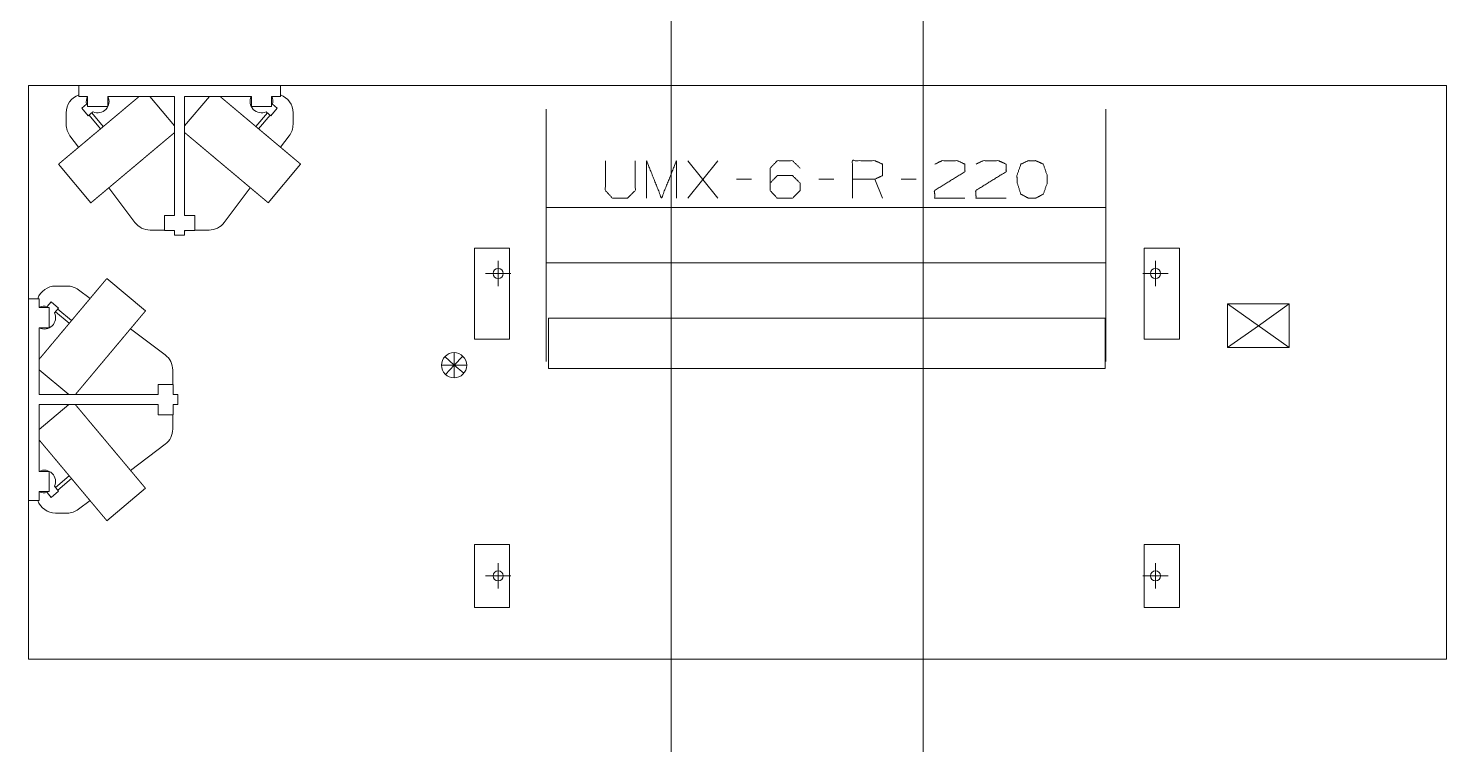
# Model space of a CAD drawing. Header units: millimetres. Extents: x 3056 to 110866, y 16649 to 58349.
# Drawn here: x 32206 to 37833, y 24209 to 27048 of the extents above; entities that cross this region are included whole.
import ezdxf

# ---------------------------------------------------------------- set-up
doc = ezdxf.new("R2010")
doc.units = ezdxf.units.MM
doc.layers.add('1', color=7, linetype='Continuous', true_color=0xffffff)

msp = doc.modelspace()

# ---------------------------------------------------------------- linework, layer by layer
at = {"layer": '1', "color": 143, "linetype": 'Continuous', "lineweight": 13}
for p, q in [((35756.5, 17862.6), (35756.5, 54613.3)), ((34756.5, 52663.3), (34756.5, 17862.6))]:
    msp.add_line(p, q, dxfattribs=at)
at = {"layer": '1', "color": 80, "linetype": 'Continuous', "lineweight": 13}
for p, q in [((32206.5, 24547.3), (32206.5, 26821.3)), ((32206.5, 24547.3), (32206.5, 26821.3)), ((32206.5, 26821.3), (37833.5, 26821.3)), ((32206.5, 26821.3), (37833.5, 26821.3)), ((32406.5, 26821.3), (32406.5, 26778.3)), ((33206.5, 26821.3), (33206.5, 26778.3)), ((37833.5, 26821.3), (37833.5, 24547.3)), ((37833.5, 26821.3), (37833.5, 24547.3)), ((32406.5, 26778.3), (32441.5, 26778.3)), ((32437.6, 26747.2), (32418.9, 26731.4)), ((32444.1, 26701.3), (32418.9, 26731.4)), ((32441.5, 26778.3), (32441.5, 26738.3)), ((32521.5, 26738.3), (32441.5, 26738.3)), ((32521.5, 26778.3), (32786.5, 26778.3)), ((32521.5, 26778.3), (32521.5, 26738.3)), ((32786.5, 26661.2), (32688.2, 26778.3)), ((32786.5, 26778.3), (32786.5, 26306.3)), ((32826.5, 26778.3), (32826.5, 26306.3)), ((32924.7, 26778.3), (32826.5, 26661.2)), ((32826.5, 26778.3), (33091.5, 26778.3)), ((33091.5, 26778.3), (33091.5, 26738.3)), ((33171.5, 26738.3), (33091.5, 26738.3)), ((33168.8, 26701.3), (33194.1, 26731.4)), ((33171.5, 26778.3), (33171.5, 26738.3)), ((33171.5, 26778.3), (33206.5, 26778.3)), ((33175.3, 26747.2), (33194.1, 26731.4)), ((32356.5, 26667.3), (32356.5, 26713.3)), ((32462.9, 26717), (32444.1, 26701.3)), ((32447.6, 26704.2), (32493.2, 26649.8)), ((32503.9, 26658.8), (32458.3, 26713.2)), ((33154.7, 26713.2), (33109, 26658.8)), ((33119.7, 26649.8), (33165.4, 26704.2)), ((33150.1, 26717), (33168.8, 26701.3)), ((33256.5, 26713.3), (33256.5, 26667.3)), ((32371.5, 26622.3), (32405.8, 26576.5)), ((33207.1, 26576.5), (33241.5, 26622.3)), ((32326.2, 26509.7), (32454.8, 26356.5)), ((33158.2, 26356.5), (33286.7, 26509.7)), ((34822.6, 26375), (34941.3, 26523.4)), ((34941.3, 26375), (34822.6, 26523.4)), ((35075.1, 26450), (35015.7, 26450)), ((35401.9, 26450), (35342.6, 26450)), ((35595.1, 26375), (35565.4, 26450)), ((35728.8, 26450), (35669.4, 26450)), ((32526, 26416.3), (32629.5, 26278.3)), ((32983.5, 26278.3), (33086.9, 26416.3)), ((36481.5, 26337.5), (34261.5, 26337.5)), ((32746.5, 26306.3), (32746.5, 26246.3)), ((32786.5, 26306.3), (32746.5, 26306.3)), ((32826.5, 26306.3), (32866.5, 26306.3)), ((32866.5, 26306.3), (32866.5, 26246.3)), ((32746.5, 26248.3), (32689.5, 26248.3)), ((32786.5, 26246.3), (32746.5, 26246.3)), ((32786.5, 26246.3), (32786.5, 26228.3)), ((32826.5, 26228.3), (32786.5, 26228.3)), ((32826.5, 26246.3), (32866.5, 26246.3)), ((32826.5, 26246.3), (32826.5, 26228.3)), ((32826.7, 26243.6), (32826.5, 26243.6)), ((32826.7, 26243.6), (32826.7, 26246.3)), ((32923.5, 26248.3), (32866.5, 26248.3)), ((33976, 26176.3), (33976, 25816.3)), ((34116, 26176.3), (33976, 26176.3)), ((34116, 25816.3), (34116, 26176.3)), ((36773, 26176.3), (36633, 26176.3)), ((36633, 26176.3), (36633, 25816.3)), ((36773, 25816.3), (36773, 26176.3)), ((34070.5, 26126.3), (34070.5, 26026.3)), ((34261.5, 26118.4), (36481.5, 26118.4)), ((36678.5, 26126.3), (36678.5, 26026.3)), ((32671.3, 25928), (32518.1, 26056.6)), ((34020.5, 26076.3), (34120.5, 26076.3)), ((36628.5, 26076.3), (36728.5, 26076.3)), ((32314.5, 26026.3), (32360.5, 26026.3)), ((32451.3, 25976.9), (32405.5, 26011.3)), ((32206.5, 25976.3), (32249.5, 25976.3)), ((32249.5, 25941.3), (32249.5, 25976.3)), ((32249.5, 25941.3), (32289.5, 25941.3)), ((32280.6, 25945.2), (32296.4, 25963.9)), ((32289.5, 25941.3), (32289.5, 25861.3)), ((32326.5, 25938.7), (32296.4, 25963.9)), ((36964.5, 25782.3), (36964.5, 25956.3)), ((37208.5, 25782.3), (36964.5, 25956.3)), ((36964.5, 25956.3), (37208.5, 25956.3)), ((37208.5, 25956.3), (37086.5, 25869.3)), ((37208.5, 25956.3), (37208.5, 25782.3)), ((32310.7, 25919.9), (32326.5, 25938.7)), ((32314.6, 25924.5), (32369, 25878.8)), ((32378, 25889.6), (32323.6, 25935.2)), ((34270.5, 25899.3), (36478.5, 25899.3)), ((34270.5, 25699.3), (34270.5, 25899.3)), ((36478.5, 25899.3), (36478.5, 25699.3)), ((32249.5, 25861.3), (32289.5, 25861.3)), ((32249.5, 25596.3), (32249.5, 25861.3)), ((32749.5, 25753.3), (32611.5, 25856.8)), ((36964.5, 25782.3), (37086.5, 25869.3)), ((33976, 25816.3), (34116, 25816.3)), ((36633, 25816.3), (36773, 25816.3)), ((37208.5, 25782.3), (36964.5, 25782.3)), ((33895.5, 25712.3), (33859.1, 25746.6)), ((33895.5, 25712.3), (33895.5, 25762.3)), ((33895.5, 25712.3), (33929.8, 25748.7)), ((32249.5, 25694.5), (32366.5, 25596.3)), ((32779.5, 25693.3), (32779.5, 25636.3)), ((33895.5, 25712.3), (33845.5, 25712.3)), ((33895.5, 25712.3), (33861.1, 25675.9)), ((33895.5, 25712.3), (33934.3, 25680.8)), ((33895.5, 25712.3), (33895.5, 25662.3)), ((33895.5, 25712.3), (33945.5, 25712.3)), ((36478.5, 25699.3), (34270.5, 25699.3)), ((32721.5, 25636.3), (32781.5, 25636.3)), ((32721.5, 25596.3), (32721.5, 25636.3)), ((32781.5, 25596.3), (32781.5, 25636.3)), ((32249.5, 25596.3), (32721.5, 25596.3)), ((32249.5, 25291.3), (32249.5, 25556.3)), ((32366.5, 25556.3), (32249.5, 25458.1)), ((32249.5, 25556.3), (32721.5, 25556.3)), ((32721.5, 25556.3), (32721.5, 25516.3)), ((32784.1, 25596.6), (32781.5, 25596.5)), ((32781.5, 25596.3), (32799.5, 25596.3)), ((32781.5, 25556.3), (32799.5, 25556.3)), ((32781.5, 25556.3), (32781.5, 25516.3)), ((32784.1, 25596.6), (32784.1, 25596.3)), ((32799.5, 25596.3), (32799.5, 25556.3)), ((32721.5, 25516.3), (32781.5, 25516.3)), ((32779.5, 25516.3), (32779.5, 25459.3)), ((32611.5, 25295.8), (32749.5, 25399.3)), ((32249.5, 25291.3), (32289.5, 25291.3)), ((32289.5, 25291.3), (32289.5, 25211.3)), ((32369, 25273.8), (32314.6, 25228.1)), ((32249.5, 25211.3), (32289.5, 25211.3)), ((32249.5, 25176.3), (32249.5, 25211.3)), ((32326.5, 25213.9), (32296.4, 25188.7)), ((32310.7, 25232.7), (32326.5, 25213.9)), ((32323.6, 25217.4), (32378, 25263)), ((32518.1, 25096), (32671.3, 25224.6)), ((32206.5, 25176.3), (32249.5, 25176.3)), ((32280.6, 25207.4), (32296.4, 25188.7)), ((32405.5, 25141.3), (32451.3, 25175.7)), ((32360.5, 25126.3), (32314.5, 25126.3)), ((33976, 25002.3), (33976, 24752.3)), ((34116, 25002.3), (33976, 25002.3)), ((34116, 24752.3), (34116, 25002.3)), ((36633, 25002.3), (36633, 24752.3)), ((36773, 25002.3), (36633, 25002.3)), ((36773, 24752.3), (36773, 25002.3)), ((34020.5, 24877.3), (34120.5, 24877.3)), ((34070.5, 24927.3), (34070.5, 24827.3)), ((36628.5, 24877.3), (36728.5, 24877.3)), ((36678.5, 24927.3), (36678.5, 24827.3)), ((33976, 24752.3), (34116, 24752.3)), ((36633, 24752.3), (36773, 24752.3)), ((37833.5, 24547.3), (32206.5, 24547.3)), ((37833.5, 24547.3), (32206.5, 24547.3))]:
    msp.add_line(p, q, dxfattribs=at)
for centre, radius in [((34070.5, 26076.3), 20), ((36678.5, 26076.3), 20), ((33895.5, 25712.3), 50), ((34070.5, 24877.3), 20), ((36678.5, 24877.3), 20)]:
    msp.add_circle(centre, radius, dxfattribs=at)
for centre, radius, start, end in [((32431.5, 26713.3), 75, 109.4723, 180), ((32481.5, 26758.3), 45.2, 153.7683, 194.2622), ((32481.5, 26758.3), 45.2, 245.7378, 26.2321), ((33131.5, 26758.3), 45.2, 153.7679, 294.2622), ((33131.5, 26758.3), 45.2, 345.7378, 26.2317), ((33181.5, 26713.3), 75, 0, 70.5277), ((32431.5, 26667.3), 75, 180, 216.8699), ((33181.5, 26667.3), 75, 323.1301, 0), ((32689.5, 26323.3), 75, 216.8699, 270), ((32923.5, 26323.3), 75, 270, 323.1301), ((32314.5, 25951.3), 75, 90, 160.5277), ((32360.5, 25951.3), 75, 53.1301, 90), ((32269.5, 25901.3), 45.2, 75.7378, 116.2317), ((32269.5, 25901.3), 45.2, 243.7679, 24.2622), ((32704.5, 25693.3), 75, 0, 53.1301), ((32704.5, 25459.3), 75, 306.8699, 360), ((32269.5, 25251.3), 45.2, 335.7378, 116.2321), ((32269.5, 25251.3), 45.2, 243.7683, 284.2622), ((32314.5, 25201.3), 75, 199.4723, 270), ((32360.5, 25201.3), 75, 270, 306.8699)]:
    msp.add_arc(centre, radius, start, end, dxfattribs=at)
for points, knots in [([(32646.3, 26778.3), (32643.6, 26776), (32640.7, 26773.6), (32639.2, 26772.3), (32636.1, 26769.7), (32632.9, 26767), (32631.3, 26765.7), (32627.9, 26762.8), (32624.4, 26759.9), (32620.8, 26756.8), (32618.9, 26755.3), (32617, 26753.7), (32613.2, 26750.5), (32611.2, 26748.8), (32609.2, 26747.2), (32607.2, 26745.5), (32603.1, 26742), (32598.9, 26738.5), (32596.8, 26736.8), (32594.7, 26734.9), (32590.3, 26731.3), (32585.8, 26727.5), (32583.6, 26725.6), (32579, 26721.8), (32576.7, 26719.9), (32572, 26715.9), (32569.7, 26714), (32564.9, 26709.9), (32560, 26705.9), (32557.6, 26703.8), (32555.1, 26701.8), (32552.7, 26699.7), (32547.7, 26695.5), (32545.2, 26693.4), (32540.2, 26689.2), (32535.1, 26684.9), (32532.5, 26682.8), (32530, 26680.7), (32524.8, 26676.3), (32522.2, 26674.2), (32519.7, 26672), (32514.5, 26667.7), (32511.9, 26665.5), (32506.7, 26661.1), (32504.1, 26658.9), (32498.9, 26654.6), (32496.3, 26652.4), (32493.7, 26650.2), (32488.4, 26645.8), (32485.8, 26643.6), (32480.7, 26639.3), (32475.5, 26634.9), (32472.9, 26632.8), (32470.3, 26630.6), (32467.8, 26628.5), (32465.2, 26626.3), (32460.1, 26622), (32455, 26617.8), (32452.5, 26615.7), (32447.5, 26611.5), (32442.6, 26607.3), (32437.7, 26603.2), (32435.2, 26601.2), (32430.4, 26597.1), (32428, 26595.1), (32423.3, 26591.2), (32418.6, 26587.2), (32416.4, 26585.3), (32414.1, 26583.4), (32409.6, 26579.6), (32407.4, 26577.8), (32405.1, 26575.9), (32403, 26574.1), (32400.8, 26572.3), (32398.7, 26570.5), (32396.6, 26568.7), (32392.4, 26565.2), (32390.4, 26563.5), (32386.4, 26560.2), (32384.4, 26558.5), (32380.5, 26555.3), (32378.7, 26553.7), (32376.8, 26552.1), (32373.2, 26549.1), (32369.6, 26546.1), (32366.2, 26543.3), (32363, 26540.5), (32361.4, 26539.2), (32358.3, 26536.6), (32356.8, 26535.3), (32353.9, 26532.9), (32351.1, 26530.6), (32348.5, 26528.4), (32347.2, 26527.3), (32346, 26526.3), (32344.8, 26525.3), (32342.5, 26523.4), (32341.4, 26522.4), (32339.4, 26520.7), (32338.4, 26519.9), (32337.4, 26519.1), (32336.5, 26518.4), (32334.8, 26516.9), (32334, 26516.2), (32332.6, 26515), (32331.9, 26514.4), (32331.2, 26513.9), (32330.6, 26513.4), (32330.1, 26512.9), (32329, 26512.1), (32328.2, 26511.3), (32327.8, 26511), (32327.5, 26510.7), (32327.2, 26510.5), (32326.9, 26510.3), (32326.7, 26510.1), (32326.5, 26509.9), (32326.4, 26509.8), (32326.3, 26509.7), (32326.2, 26509.7), (32326.2, 26509.7)], [0, 0, 0.008593, 0.0176, 0.022305, 0.031918, 0.041926, 0.047023, 0.057602, 0.068549, 0.079856, 0.085681, 0.09151, 0.103509, 0.109666, 0.115827, 0.122147, 0.134941, 0.148028, 0.154644, 0.161402, 0.175052, 0.188965, 0.19599, 0.210272, 0.217526, 0.232149, 0.239511, 0.25444, 0.269567, 0.277217, 0.284866, 0.292591, 0.308123, 0.31593, 0.331668, 0.347528, 0.355509, 0.363491, 0.379544, 0.387606, 0.395669, 0.411857, 0.419977, 0.436224, 0.444358, 0.460636, 0.468775, 0.476914, 0.493182, 0.501303, 0.517518, 0.533679, 0.541751, 0.549781, 0.557813, 0.565799, 0.581722, 0.597536, 0.60541, 0.621032, 0.636514, 0.65183, 0.659402, 0.674449, 0.681923, 0.696682, 0.71122, 0.718375, 0.725529, 0.739596, 0.746508, 0.753416, 0.760188, 0.766961, 0.773594, 0.780228, 0.793207, 0.799544, 0.812059, 0.818239, 0.830274, 0.836121, 0.841968, 0.853316, 0.864309, 0.874928, 0.88517, 0.8901, 0.899758, 0.904486, 0.913546, 0.922184, 0.930404, 0.9343, 0.938192, 0.941873, 0.949005, 0.952466, 0.958928, 0.96193, 0.964937, 0.967709, 0.973031, 0.97557, 0.980181, 0.982253, 0.98432, 0.986154, 0.987983, 0.991164, 0.993861, 0.994966, 0.996067, 0.996926, 0.997789, 0.998405, 0.999016, 0.999389, 0.999758, 0.999883, 1, 1]), ([(33286.7, 26509.7), (33286.7, 26509.7), (33286.7, 26509.7), (33286.5, 26509.8), (33286.4, 26509.9), (33286.2, 26510.1), (33286, 26510.3), (33285.8, 26510.5), (33285.5, 26510.7), (33285.1, 26511), (33284.8, 26511.3), (33283.9, 26512.1), (33282.9, 26512.9), (33282.3, 26513.4), (33281.7, 26513.9), (33281.1, 26514.4), (33280.4, 26515), (33278.9, 26516.2), (33278.1, 26516.9), (33276.4, 26518.4), (33275.5, 26519.1), (33274.5, 26519.9), (33273.6, 26520.7), (33271.5, 26522.4), (33270.4, 26523.4), (33268.1, 26525.3), (33266.9, 26526.3), (33265.7, 26527.3), (33264.5, 26528.4), (33261.8, 26530.6), (33259.1, 26532.9), (33256.2, 26535.3), (33254.6, 26536.6), (33251.6, 26539.2), (33250, 26540.5), (33246.7, 26543.3), (33243.3, 26546.1), (33239.8, 26549.1), (33236.1, 26552.1), (33234.3, 26553.7), (33232.4, 26555.3), (33228.6, 26558.5), (33226.6, 26560.2), (33222.6, 26563.5), (33220.5, 26565.2), (33216.4, 26568.7), (33214.3, 26570.5), (33212.1, 26572.3), (33210, 26574.1), (33207.8, 26575.9), (33205.6, 26577.8), (33203.4, 26579.6), (33198.9, 26583.4), (33196.6, 26585.3), (33194.3, 26587.2), (33189.6, 26591.2), (33187.3, 26593.1), (33182.5, 26597.1), (33177.7, 26601.2), (33175.3, 26603.2), (33170.4, 26607.3), (33165.4, 26611.5), (33160.4, 26615.7), (33157.9, 26617.8), (33152.8, 26622), (33147.7, 26626.3), (33145.2, 26628.5), (33142.6, 26630.6), (33140, 26632.8), (33137.5, 26634.9), (33132.3, 26639.3), (33127.1, 26643.6), (33124.5, 26645.8), (33119.3, 26650.2), (33116.7, 26652.4), (33114.1, 26654.6), (33108.9, 26658.9), (33106.3, 26661.1), (33101.1, 26665.5), (33098.5, 26667.7), (33093.3, 26672), (33090.7, 26674.2), (33088.1, 26676.3), (33083, 26680.7), (33080.4, 26682.8), (33077.9, 26684.9), (33072.8, 26689.2), (33067.8, 26693.4), (33065.3, 26695.5), (33060.3, 26699.7), (33057.8, 26701.8), (33055.4, 26703.8), (33052.9, 26705.9), (33048.1, 26709.9), (33043.3, 26714), (33040.9, 26715.9), (33036.3, 26719.9), (33033.9, 26721.8), (33029.4, 26725.6), (33027.1, 26727.5), (33022.7, 26731.3), (33018.3, 26734.9), (33016.1, 26736.8), (33014, 26738.5), (33011.9, 26740.3), (33007.7, 26743.8), (33005.7, 26745.5), (33003.7, 26747.2), (33001.7, 26748.8), (32999.8, 26750.5), (32995.9, 26753.7), (32994, 26755.3), (32992.2, 26756.8), (32988.6, 26759.9), (32985.1, 26762.8), (32983.4, 26764.2), (32980, 26767), (32976.8, 26769.7), (32973.8, 26772.3), (32972.3, 26773.6), (32969.4, 26776), (32966.6, 26778.3)], [0, 0, 0.000117, 0.000242, 0.000611, 0.000984, 0.001595, 0.002211, 0.003074, 0.003933, 0.005034, 0.006139, 0.008836, 0.012017, 0.013846, 0.01568, 0.017747, 0.019819, 0.02443, 0.026969, 0.032291, 0.035063, 0.03807, 0.041072, 0.047534, 0.050995, 0.058127, 0.061808, 0.0657, 0.069596, 0.077816, 0.086454, 0.095514, 0.100242, 0.1099, 0.11483, 0.125072, 0.135691, 0.146684, 0.158032, 0.163879, 0.169726, 0.181761, 0.187941, 0.200456, 0.206793, 0.219772, 0.226406, 0.233039, 0.239812, 0.246584, 0.253492, 0.260404, 0.274471, 0.281625, 0.28878, 0.303323, 0.310698, 0.325551, 0.340598, 0.34817, 0.363486, 0.378968, 0.39459, 0.402464, 0.418278, 0.434201, 0.442187, 0.450219, 0.458249, 0.466321, 0.482482, 0.498696, 0.506818, 0.523086, 0.531225, 0.539364, 0.555642, 0.563776, 0.580023, 0.588143, 0.604331, 0.612394, 0.620456, 0.636509, 0.644491, 0.652472, 0.668332, 0.68407, 0.691877, 0.707409, 0.715134, 0.722783, 0.730433, 0.74556, 0.760489, 0.767851, 0.782474, 0.789728, 0.80401, 0.811035, 0.824948, 0.838598, 0.845356, 0.851972, 0.858592, 0.871535, 0.877853, 0.884173, 0.890334, 0.896491, 0.90849, 0.914319, 0.920144, 0.931451, 0.942403, 0.947688, 0.958074, 0.968082, 0.977695, 0.9824, 0.991407, 1, 1]), ([(34261.5, 26727.9), (34261.5, 26727.9), (34261.5, 26727.7), (34261.5, 26727.3), (34261.5, 26727), (34261.5, 26726.3), (34261.5, 26725.3), (34261.5, 26724.2), (34261.5, 26722.9), (34261.5, 26721.3), (34261.5, 26719.5), (34261.5, 26717.6), (34261.5, 26715.4), (34261.5, 26713), (34261.5, 26710.5), (34261.5, 26709.1), (34261.5, 26706.2), (34261.5, 26703.1), (34261.5, 26701.5), (34261.5, 26698.2), (34261.5, 26694.6), (34261.5, 26690.9), (34261.5, 26686.9), (34261.5, 26682.8), (34261.5, 26678.4), (34261.5, 26673.9), (34261.5, 26669.2), (34261.5, 26664.3), (34261.5, 26659.2), (34261.5, 26654), (34261.5, 26648.6), (34261.5, 26643), (34261.5, 26637.2), (34261.5, 26631.3), (34261.5, 26628.2), (34261.5, 26622), (34261.5, 26615.6), (34261.5, 26609.1), (34261.5, 26602.4), (34261.5, 26595.6), (34261.5, 26588.6), (34261.5, 26585.1), (34261.5, 26577.9), (34261.5, 26570.5), (34261.5, 26563), (34261.5, 26559.2), (34261.5, 26551.5), (34261.5, 26543.6), (34261.5, 26535.7), (34261.5, 26527.6), (34261.5, 26519.3), (34261.5, 26511), (34261.5, 26502.5), (34261.5, 26493.9), (34261.5, 26485.3), (34261.5, 26476.5), (34261.5, 26467.6), (34261.5, 26458.6), (34261.5, 26449.5), (34261.5, 26440.3), (34261.5, 26431), (34261.5, 26421.6), (34261.5, 26412.2), (34261.5, 26402.7), (34261.5, 26393.1), (34261.5, 26383.4), (34261.5, 26373.7), (34261.5, 26363.9), (34261.5, 26354.1), (34261.5, 26344.2), (34261.5, 26339.2), (34261.5, 26329.2), (34261.5, 26324.2), (34261.5, 26314.2), (34261.5, 26304.1), (34261.5, 26294), (34261.5, 26283.9), (34261.5, 26273.8), (34261.5, 26263.6), (34261.5, 26253.4), (34261.5, 26248.3), (34261.5, 26238.1), (34261.5, 26227.9)], [0, 0, 0.000101, 0.000519, 0.001349, 0.001868, 0.003323, 0.005196, 0.007477, 0.010176, 0.013287, 0.016806, 0.020733, 0.025072, 0.029813, 0.034957, 0.03773, 0.043476, 0.049625, 0.052795, 0.059531, 0.066659, 0.074179, 0.082079, 0.090366, 0.099028, 0.108067, 0.117475, 0.127254, 0.137393, 0.147892, 0.158745, 0.169948, 0.181494, 0.193384, 0.199496, 0.211889, 0.224605, 0.237649, 0.251005, 0.264674, 0.278654, 0.285714, 0.300139, 0.314855, 0.329857, 0.337498, 0.352913, 0.368597, 0.384546, 0.400755, 0.417206, 0.433902, 0.450835, 0.467996, 0.485374, 0.502974, 0.520775, 0.538777, 0.55697, 0.575348, 0.593906, 0.612628, 0.631514, 0.650554, 0.669736, 0.689061, 0.708508, 0.728082, 0.747767, 0.767558, 0.77748, 0.797413, 0.80742, 0.827475, 0.847605, 0.867793, 0.888039, 0.908332, 0.928663, 0.949025, 0.959212, 0.979601, 1, 1]), ([(36481.5, 26227.9), (36481.5, 26238.1), (36481.5, 26248.3), (36481.5, 26258.5), (36481.5, 26268.7), (36481.5, 26278.9), (36481.5, 26289), (36481.5, 26299.1), (36481.5, 26309.2), (36481.5, 26319.2), (36481.5, 26329.2), (36481.5, 26339.2), (36481.5, 26349.1), (36481.5, 26359), (36481.5, 26368.8), (36481.5, 26378.6), (36481.5, 26388.3), (36481.5, 26397.9), (36481.5, 26407.4), (36481.5, 26416.9), (36481.5, 26426.3), (36481.5, 26435.7), (36481.5, 26444.9), (36481.5, 26454), (36481.5, 26463.1), (36481.5, 26472), (36481.5, 26480.9), (36481.5, 26489.6), (36481.5, 26498.3), (36481.5, 26506.8), (36481.5, 26515.2), (36481.5, 26523.5), (36481.5, 26531.7), (36481.5, 26539.7), (36481.5, 26547.6), (36481.5, 26555.4), (36481.5, 26563), (36481.5, 26570.5), (36481.5, 26574.2), (36481.5, 26581.5), (36481.5, 26588.6), (36481.5, 26595.6), (36481.5, 26602.4), (36481.5, 26609.1), (36481.5, 26615.6), (36481.5, 26618.9), (36481.5, 26625.1), (36481.5, 26631.3), (36481.5, 26637.2), (36481.5, 26643), (36481.5, 26648.6), (36481.5, 26654), (36481.5, 26659.2), (36481.5, 26664.3), (36481.5, 26666.8), (36481.5, 26671.6), (36481.5, 26676.2), (36481.5, 26680.6), (36481.5, 26684.8), (36481.5, 26686.9), (36481.5, 26690.9), (36481.5, 26694.6), (36481.5, 26698.2), (36481.5, 26699.9), (36481.5, 26703.1), (36481.5, 26706.2), (36481.5, 26709.1), (36481.5, 26711.8), (36481.5, 26714.2), (36481.5, 26716.5), (36481.5, 26718.6), (36481.5, 26720.4), (36481.5, 26722.1), (36481.5, 26723.5), (36481.5, 26724.2), (36481.5, 26725.3), (36481.5, 26726.3), (36481.5, 26726.6), (36481.5, 26727.3), (36481.5, 26727.7), (36481.5, 26727.9), (36481.5, 26727.9)], [0, 0, 0.020399, 0.040788, 0.061161, 0.081508, 0.101822, 0.122095, 0.142314, 0.162476, 0.182568, 0.202587, 0.22252, 0.242364, 0.262102, 0.281734, 0.30125, 0.320633, 0.33989, 0.359003, 0.377969, 0.396775, 0.415418, 0.433886, 0.452174, 0.470271, 0.488178, 0.505879, 0.523368, 0.54064, 0.55769, 0.574507, 0.59108, 0.607416, 0.623492, 0.639309, 0.654861, 0.670143, 0.685145, 0.692501, 0.707074, 0.721346, 0.735326, 0.748995, 0.762351, 0.775395, 0.781835, 0.794392, 0.806616, 0.818506, 0.830052, 0.841255, 0.852108, 0.862607, 0.872746, 0.877635, 0.887229, 0.896452, 0.9053, 0.913777, 0.917921, 0.925821, 0.933341, 0.940469, 0.943834, 0.950375, 0.956524, 0.96227, 0.967615, 0.972557, 0.977098, 0.98123, 0.984956, 0.988268, 0.991173, 0.992523, 0.994804, 0.996677, 0.997402, 0.998651, 0.999481, 0.999899, 1, 1]), ([(32786.5, 26634.8), (32784.4, 26633.1), (32783.3, 26632.1), (32781, 26630.2), (32779.9, 26629.3), (32777.4, 26627.2), (32776.1, 26626.1), (32773.4, 26623.8), (32772, 26622.7), (32769.1, 26620.2), (32767.6, 26619), (32766.1, 26617.7), (32764.5, 26616.4), (32761.3, 26613.7), (32759.7, 26612.3), (32756.3, 26609.5), (32754.5, 26608), (32751, 26605), (32749.2, 26603.5), (32745.4, 26600.4), (32741.6, 26597.1), (32737.6, 26593.8), (32733.6, 26590.4), (32729.4, 26587), (32725.2, 26583.4), (32723, 26581.6), (32718.7, 26577.9), (32714.2, 26574.2), (32712, 26572.3), (32707.4, 26568.5), (32702.8, 26564.6), (32700.4, 26562.6), (32698, 26560.6), (32693.3, 26556.6), (32690.8, 26554.6), (32688.4, 26552.5), (32683.5, 26548.4), (32681, 26546.3), (32678.6, 26544.3), (32673.6, 26540.1), (32671.1, 26538), (32668.5, 26535.9), (32663.5, 26531.6), (32658.4, 26527.3), (32655.8, 26525.2), (32650.6, 26520.8), (32648.1, 26518.7), (32642.9, 26514.3), (32640.3, 26512.1), (32637.7, 26510), (32635.1, 26507.8), (32632.5, 26505.6), (32627.3, 26501.2), (32622.1, 26496.9), (32619.5, 26494.7), (32614.3, 26490.3), (32611.7, 26488.1), (32609.1, 26486), (32606.5, 26483.8), (32603.9, 26481.6), (32601.3, 26479.5), (32598.8, 26477.3), (32593.6, 26473), (32591.1, 26470.9), (32586, 26466.6), (32581, 26462.4), (32576, 26458.2), (32571, 26454), (32566.1, 26449.9), (32561.3, 26445.8), (32558.9, 26443.8), (32554.1, 26439.8), (32551.8, 26437.9), (32547.1, 26434), (32542.5, 26430.1), (32540.3, 26428.2), (32538, 26426.3), (32533.6, 26422.6), (32531.5, 26420.8), (32527.2, 26417.2), (32525, 26415.4), (32523, 26413.7), (32518.9, 26410.3), (32516.8, 26408.6), (32512.9, 26405.2), (32509, 26402), (32505.3, 26398.9), (32503.5, 26397.4), (32501.7, 26395.8), (32499.9, 26394.4), (32496.5, 26391.5), (32494.8, 26390), (32493.1, 26388.7), (32491.5, 26387.3), (32489.9, 26386), (32486.8, 26383.4), (32483.9, 26380.9), (32482.4, 26379.7), (32479.6, 26377.4), (32477, 26375.1), (32474.5, 26373.1), (32473.4, 26372.1), (32472.2, 26371.1), (32470, 26369.2), (32467.9, 26367.5), (32466.9, 26366.7), (32465.1, 26365.1), (32464.2, 26364.4), (32463.4, 26363.7), (32461.8, 26362.4), (32461.1, 26361.8), (32460.4, 26361.2), (32459.2, 26360.2), (32458.1, 26359.3), (32457.6, 26358.8), (32457.2, 26358.5), (32456.7, 26358.1), (32456.4, 26357.8), (32456, 26357.5), (32455.5, 26357.1), (32455.3, 26356.9), (32455.1, 26356.7), (32455, 26356.6), (32454.8, 26356.5), (32454.8, 26356.5), (32454.8, 26356.5)], [0, 0, 0.006203, 0.009524, 0.016377, 0.019908, 0.027393, 0.031345, 0.039451, 0.043602, 0.052311, 0.056856, 0.061406, 0.066147, 0.07581, 0.080737, 0.090955, 0.096246, 0.106994, 0.112455, 0.12371, 0.13529, 0.147191, 0.159396, 0.171887, 0.184665, 0.191188, 0.204368, 0.217797, 0.224571, 0.238355, 0.252363, 0.259468, 0.266577, 0.280989, 0.288285, 0.295579, 0.310343, 0.317799, 0.325259, 0.340318, 0.347907, 0.355498, 0.370799, 0.386201, 0.393943, 0.409466, 0.417246, 0.43286, 0.440689, 0.448518, 0.456363, 0.464209, 0.47991, 0.495615, 0.503461, 0.519136, 0.526964, 0.534771, 0.542582, 0.550363, 0.558144, 0.565886, 0.581339, 0.589042, 0.604348, 0.619537, 0.634605, 0.649529, 0.664301, 0.678905, 0.686117, 0.700439, 0.707552, 0.72157, 0.735371, 0.742154, 0.748937, 0.762252, 0.768788, 0.781717, 0.788111, 0.794369, 0.806735, 0.812846, 0.824764, 0.836362, 0.847639, 0.853112, 0.858582, 0.863881, 0.874299, 0.879417, 0.884357, 0.889293, 0.894042, 0.903358, 0.91228, 0.916647, 0.924975, 0.932903, 0.940415, 0.943959, 0.947507, 0.954169, 0.960397, 0.963299, 0.968867, 0.971543, 0.973994, 0.97867, 0.98089, 0.98289, 0.98665, 0.989942, 0.991477, 0.992774, 0.994075, 0.995142, 0.996205, 0.997862, 0.998456, 0.99905, 0.999405, 0.999761, 0.999883, 1, 1]), ([(33158.2, 26356.5), (33158.1, 26356.5), (33158.1, 26356.5), (33158, 26356.6), (33157.9, 26356.7), (33157.7, 26356.9), (33157.5, 26357.1), (33156.9, 26357.5), (33156.6, 26357.8), (33156.2, 26358.1), (33155.8, 26358.5), (33155.4, 26358.8), (33154.8, 26359.3), (33153.8, 26360.2), (33152.5, 26361.2), (33151.8, 26361.8), (33151.1, 26362.4), (33149.6, 26363.7), (33148.7, 26364.4), (33147.9, 26365.1), (33146, 26366.7), (33145, 26367.5), (33143, 26369.2), (33140.8, 26371.1), (33139.6, 26372.1), (33138.4, 26373.1), (33135.9, 26375.1), (33133.3, 26377.4), (33130.5, 26379.7), (33129.1, 26380.9), (33126.1, 26383.4), (33123, 26386), (33121.5, 26387.3), (33119.8, 26388.7), (33118.2, 26390), (33116.5, 26391.5), (33113, 26394.4), (33111.3, 26395.8), (33109.5, 26397.4), (33107.6, 26398.9), (33103.9, 26402), (33100.1, 26405.2), (33096.1, 26408.6), (33094.1, 26410.3), (33090, 26413.7), (33087.9, 26415.4), (33085.8, 26417.2), (33081.5, 26420.8), (33079.3, 26422.6), (33074.9, 26426.3), (33072.7, 26428.2), (33070.4, 26430.1), (33065.8, 26434), (33061.2, 26437.9), (33058.8, 26439.8), (33054.1, 26443.8), (33051.7, 26445.8), (33046.8, 26449.9), (33041.9, 26454), (33037, 26458.2), (33032, 26462.4), (33026.9, 26466.6), (33021.9, 26470.9), (33019.3, 26473), (33014.2, 26477.3), (33011.6, 26479.5), (33009, 26481.6), (33006.5, 26483.8), (33003.9, 26486), (33001.3, 26488.1), (32998.7, 26490.3), (32993.5, 26494.7), (32990.9, 26496.9), (32985.7, 26501.2), (32980.5, 26505.6), (32977.9, 26507.8), (32975.3, 26510), (32972.7, 26512.1), (32970.1, 26514.3), (32964.9, 26518.7), (32962.3, 26520.8), (32957.1, 26525.2), (32954.6, 26527.3), (32949.5, 26531.6), (32944.4, 26535.9), (32941.9, 26538), (32939.4, 26540.1), (32934.4, 26544.3), (32931.9, 26546.3), (32929.4, 26548.4), (32924.5, 26552.5), (32919.7, 26556.6), (32914.9, 26560.6), (32912.5, 26562.6), (32910.2, 26564.6), (32905.5, 26568.5), (32901, 26572.3), (32898.7, 26574.2), (32894.3, 26577.9), (32889.9, 26581.6), (32887.7, 26583.4), (32883.5, 26587), (32879.3, 26590.4), (32875.3, 26593.8), (32871.4, 26597.1), (32867.5, 26600.4), (32863.8, 26603.5), (32862, 26605), (32858.4, 26608), (32856.6, 26609.5), (32853.3, 26612.3), (32851.6, 26613.7), (32848.4, 26616.4), (32846.8, 26617.7), (32845.3, 26619), (32843.8, 26620.2), (32840.9, 26622.7), (32839.6, 26623.8), (32836.9, 26626.1), (32835.6, 26627.2), (32833.1, 26629.3), (32831.9, 26630.2), (32829.6, 26632.1), (32828.5, 26633.1), (32826.5, 26634.8)], [0, 0, 0.000117, 0.000239, 0.000595, 0.00095, 0.001544, 0.002138, 0.003795, 0.004858, 0.005925, 0.007226, 0.008523, 0.010058, 0.01335, 0.01711, 0.01911, 0.02133, 0.026006, 0.028457, 0.031133, 0.036701, 0.039603, 0.045831, 0.052493, 0.056041, 0.059585, 0.067097, 0.075025, 0.083353, 0.08772, 0.096642, 0.105958, 0.110707, 0.115643, 0.120583, 0.125701, 0.136119, 0.141418, 0.146888, 0.152361, 0.163638, 0.175236, 0.187154, 0.193265, 0.205631, 0.211889, 0.218283, 0.231212, 0.237748, 0.251063, 0.257846, 0.264629, 0.27843, 0.292448, 0.299561, 0.313883, 0.321095, 0.335699, 0.350471, 0.365395, 0.380463, 0.395652, 0.410958, 0.418661, 0.434114, 0.441856, 0.449637, 0.457418, 0.465229, 0.473036, 0.480864, 0.496539, 0.504385, 0.52009, 0.535791, 0.543637, 0.551482, 0.559311, 0.56714, 0.582754, 0.590534, 0.606057, 0.613799, 0.629201, 0.644502, 0.652093, 0.659682, 0.674741, 0.682201, 0.689657, 0.704421, 0.719011, 0.733423, 0.740532, 0.747637, 0.761645, 0.775429, 0.782203, 0.795632, 0.808812, 0.815335, 0.828113, 0.840604, 0.852809, 0.86471, 0.87629, 0.887545, 0.893006, 0.903754, 0.909045, 0.919263, 0.92419, 0.933853, 0.938594, 0.943144, 0.947689, 0.956398, 0.960549, 0.968655, 0.972607, 0.980092, 0.983623, 0.990476, 0.993797, 1, 1]), ([(34495.7, 26523.4), (34495.7, 26404.7), (34523.8, 26375), (34583.2, 26375), (34614.4, 26404.7), (34614.4, 26523.4)], [0, 0, 0.311785, 0.419154, 0.575047, 0.688215, 1, 1]), ([(34659.1, 26375), (34659.1, 26523.4), (34718.5, 26375), (34777.9, 26523.4), (34777.9, 26375)], [0, 0, 0.240728, 0.5, 0.759272, 1, 1]), ([(35149.4, 26434.4), (35177.6, 26464.1), (35238.5, 26464.1), (35268.2, 26434.4), (35268.2, 26404.7), (35238.5, 26375), (35177.6, 26375), (35149.4, 26404.7), (35149.4, 26493.7), (35177.6, 26523.4), (35238.5, 26523.4), (35268.2, 26493.7)], [0, 0, 0.074326, 0.185079, 0.261388, 0.315348, 0.391656, 0.50241, 0.576736, 0.738612, 0.812938, 0.923692, 1, 1]), ([(35476.3, 26375), (35476.3, 26523.4), (35565.4, 26523.4), (35595.1, 26509.4), (35595.1, 26464.1), (35565.4, 26450), (35476.3, 26450)], [0, 0, 0.339226, 0.542766, 0.617836, 0.72139, 0.79646, 1, 1]), ([(35803.2, 26509.4), (35831.3, 26523.4), (35892.3, 26523.4), (35921.9, 26509.4), (35921.9, 26479.7), (35801.6, 26404.7), (35803.2, 26375), (35921.9, 26375)], [0, 0, 0.070636, 0.207521, 0.28131, 0.347996, 0.666472, 0.733251, 1, 1]), ([(35966.6, 26509.4), (35994.8, 26523.4), (36055.7, 26523.4), (36085.4, 26509.4), (36085.4, 26479.7), (35965.1, 26404.7), (35966.6, 26375), (36085.4, 26375)], [0, 0, 0.070636, 0.207524, 0.281313, 0.347998, 0.666471, 0.733248, 1, 1]), ([(36203.5, 26375), (36233.2, 26390.6), (36248.8, 26434.4), (36248.8, 26464.1), (36233.2, 26509.4), (36203.5, 26523.4), (36173.8, 26523.4), (36144.1, 26509.4), (36128.5, 26464.1), (36130.1, 26434.4), (36144.1, 26390.6), (36173.8, 26375), (36203.5, 26375)], [0, 0, 0.07627, 0.181886, 0.249377, 0.358347, 0.433027, 0.500524, 0.575205, 0.684175, 0.751759, 0.856233, 0.932503, 1, 1]), ([(34261.5, 26227.9), (34261.5, 26217.7), (34261.5, 26207.6), (34261.5, 26197.4), (34261.5, 26187.2), (34261.5, 26177), (34261.5, 26166.9), (34261.5, 26156.8), (34261.5, 26146.7), (34261.5, 26136.7), (34261.5, 26126.7), (34261.5, 26116.7), (34261.5, 26106.8), (34261.5, 26096.9), (34261.5, 26087.1), (34261.5, 26077.3), (34261.5, 26072.5), (34261.5, 26062.8), (34261.5, 26053.2), (34261.5, 26043.7), (34261.5, 26034.3), (34261.5, 26024.9), (34261.5, 26020.2), (34261.5, 26011), (34261.5, 26001.9), (34261.5, 25992.8), (34261.5, 25983.9), (34261.5, 25975), (34261.5, 25966.3), (34261.5, 25957.6), (34261.5, 25949.1), (34261.5, 25940.7), (34261.5, 25932.4), (34261.5, 25924.2), (34261.5, 25916.2), (34261.5, 25908.3), (34261.5, 25900.5), (34261.5, 25892.9), (34261.5, 25885.4), (34261.5, 25878), (34261.5, 25870.8), (34261.5, 25867.3), (34261.5, 25860.3), (34261.5, 25853.4), (34261.5, 25846.8), (34261.5, 25840.2), (34261.5, 25837), (34261.5, 25830.8), (34261.5, 25824.6), (34261.5, 25818.7), (34261.5, 25812.9), (34261.5, 25807.3), (34261.5, 25801.9), (34261.5, 25796.6), (34261.5, 25791.6), (34261.5, 25789.1), (34261.5, 25784.3), (34261.5, 25779.7), (34261.5, 25775.3), (34261.5, 25771.1), (34261.5, 25767), (34261.5, 25763.2), (34261.5, 25759.5), (34261.5, 25756), (34261.5, 25752.8), (34261.5, 25749.7), (34261.5, 25746.8), (34261.5, 25744.1), (34261.5, 25741.7), (34261.5, 25739.4), (34261.5, 25737.3), (34261.5, 25735.5), (34261.5, 25733.8), (34261.5, 25732.4), (34261.5, 25731.1), (34261.5, 25730.1), (34261.5, 25729.2), (34261.5, 25728.6), (34261.5, 25728.2), (34261.5, 25728), (34261.5, 25727.9)], [0, 0, 0.020399, 0.040788, 0.061161, 0.081508, 0.101822, 0.122095, 0.142314, 0.162476, 0.182568, 0.202587, 0.22252, 0.242364, 0.262102, 0.281734, 0.301245, 0.310939, 0.330264, 0.349446, 0.368486, 0.387372, 0.406094, 0.415418, 0.433886, 0.452174, 0.470271, 0.488178, 0.505879, 0.523368, 0.54064, 0.55769, 0.574507, 0.59108, 0.60741, 0.623492, 0.639309, 0.654861, 0.670143, 0.68514, 0.699856, 0.714281, 0.721346, 0.735321, 0.748995, 0.762351, 0.775395, 0.781835, 0.794387, 0.806616, 0.818501, 0.830052, 0.841255, 0.852108, 0.862607, 0.872746, 0.877635, 0.887229, 0.896452, 0.9053, 0.913777, 0.921868, 0.929578, 0.936902, 0.943834, 0.950375, 0.956524, 0.96227, 0.967615, 0.972557, 0.977098, 0.98123, 0.984956, 0.988268, 0.991173, 0.993661, 0.99574, 0.997402, 0.998651, 0.999481, 0.999899, 1, 1]), ([(36481.5, 25727.9), (36481.5, 25728), (36481.5, 25728.2), (36481.5, 25728.6), (36481.5, 25728.9), (36481.5, 25729.6), (36481.5, 25730.5), (36481.5, 25731.1), (36481.5, 25732.4), (36481.5, 25733), (36481.5, 25734.6), (36481.5, 25736.3), (36481.5, 25738.3), (36481.5, 25740.5), (36481.5, 25742.9), (36481.5, 25745.4), (36481.5, 25748.2), (36481.5, 25751.2), (36481.5, 25754.3), (36481.5, 25757.7), (36481.5, 25761.3), (36481.5, 25765), (36481.5, 25769), (36481.5, 25773.1), (36481.5, 25777.5), (36481.5, 25782), (36481.5, 25786.7), (36481.5, 25791.6), (36481.5, 25796.6), (36481.5, 25801.9), (36481.5, 25807.3), (36481.5, 25812.9), (36481.5, 25818.7), (36481.5, 25824.6), (36481.5, 25830.8), (36481.5, 25837), (36481.5, 25843.5), (36481.5, 25850.1), (36481.5, 25856.8), (36481.5, 25863.7), (36481.5, 25870.8), (36481.5, 25878), (36481.5, 25881.7), (36481.5, 25889.1), (36481.5, 25896.7), (36481.5, 25904.4), (36481.5, 25912.2), (36481.5, 25920.2), (36481.5, 25928.3), (36481.5, 25936.5), (36481.5, 25944.9), (36481.5, 25953.4), (36481.5, 25961.9), (36481.5, 25970.6), (36481.5, 25979.4), (36481.5, 25988.3), (36481.5, 25997.3), (36481.5, 26006.4), (36481.5, 26015.6), (36481.5, 26024.9), (36481.5, 26034.3), (36481.5, 26043.7), (36481.5, 26053.2), (36481.5, 26062.8), (36481.5, 26072.5), (36481.5, 26082.2), (36481.5, 26092), (36481.5, 26101.8), (36481.5, 26106.8), (36481.5, 26116.7), (36481.5, 26121.7), (36481.5, 26131.7), (36481.5, 26141.7), (36481.5, 26151.7), (36481.5, 26161.8), (36481.5, 26172), (36481.5, 26182.1), (36481.5, 26192.3), (36481.5, 26202.5), (36481.5, 26207.6), (36481.5, 26217.7), (36481.5, 26227.9)], [0, 0, 0.000206, 0.000519, 0.001349, 0.001873, 0.003328, 0.005196, 0.006339, 0.008827, 0.010176, 0.013287, 0.016806, 0.020733, 0.025072, 0.029813, 0.034957, 0.040508, 0.04645, 0.052795, 0.059531, 0.066665, 0.074179, 0.082084, 0.090366, 0.099028, 0.108067, 0.117475, 0.127254, 0.137393, 0.147892, 0.158745, 0.169948, 0.181499, 0.193384, 0.205613, 0.218165, 0.231051, 0.244248, 0.257763, 0.27159, 0.285719, 0.300144, 0.307499, 0.322358, 0.337498, 0.352913, 0.368602, 0.384546, 0.400755, 0.417206, 0.433902, 0.450835, 0.467996, 0.485374, 0.502974, 0.520775, 0.538777, 0.55697, 0.575348, 0.593906, 0.612628, 0.631514, 0.650554, 0.669736, 0.689061, 0.708508, 0.728082, 0.747767, 0.757636, 0.77748, 0.787444, 0.80742, 0.827475, 0.847605, 0.867793, 0.888039, 0.908332, 0.928663, 0.949025, 0.959212, 0.979601, 1, 1]), ([(32518.1, 26056.6), (32518.1, 26056.5), (32518, 26056.5), (32517.9, 26056.4), (32517.8, 26056.2), (32517.7, 26056.1), (32517.5, 26055.9), (32517, 26055.3), (32516.7, 26055), (32516.4, 26054.6), (32516.1, 26054.2), (32515.7, 26053.7), (32515.3, 26053.2), (32514.4, 26052.1), (32513.9, 26051.5), (32513.3, 26050.9), (32512.8, 26050.2), (32511.5, 26048.7), (32510.8, 26047.9), (32510.2, 26047.1), (32508.7, 26045.3), (32507.9, 26044.4), (32507.1, 26043.4), (32505.3, 26041.3), (32503.5, 26039.1), (32502.5, 26038), (32501.5, 26036.8), (32500.4, 26035.5), (32499.4, 26034.3), (32497.2, 26031.7), (32494.9, 26028.9), (32493.6, 26027.4), (32492.4, 26026), (32489.9, 26023), (32487.2, 26019.8), (32485.9, 26018.2), (32483.1, 26014.8), (32481.6, 26013.1), (32478.7, 26009.6), (32475.6, 26006), (32474.1, 26004.1), (32472.5, 26002.2), (32469.3, 25998.4), (32465.9, 25994.4), (32464.2, 25992.4), (32460.8, 25988.3), (32459.1, 25986.2), (32455.5, 25982), (32451.9, 25977.6), (32450, 25975.4), (32448.1, 25973.2), (32444.4, 25968.7), (32440.5, 25964.1), (32438.6, 25961.8), (32434.6, 25957.1), (32432.6, 25954.7), (32428.6, 25950), (32426.6, 25947.5), (32424.6, 25945.1), (32420.5, 25940.2), (32416.3, 25935.2), (32412.1, 25930.2), (32410, 25927.7), (32405.7, 25922.7), (32401.5, 25917.6), (32397.2, 25912.4), (32395, 25909.9), (32390.7, 25904.7), (32386.3, 25899.5), (32382, 25894.3), (32377.6, 25889.1), (32375.4, 25886.5), (32373.2, 25883.9), (32371, 25881.3), (32368.8, 25878.7), (32366.7, 25876.1), (32364.5, 25873.5), (32360.1, 25868.3), (32357.9, 25865.7), (32353.6, 25860.5), (32351.4, 25857.9), (32347.1, 25852.8), (32342.8, 25847.7), (32338.6, 25842.6), (32334.3, 25837.6), (32330.1, 25832.6), (32328.1, 25830.1), (32323.9, 25825.2), (32319.9, 25820.3), (32315.8, 25815.5), (32311.8, 25810.8), (32309.9, 25808.4), (32306, 25803.8), (32302.1, 25799.2), (32300.2, 25796.9), (32298.3, 25794.7), (32294.6, 25790.3), (32291, 25785.9), (32287.5, 25781.7), (32284, 25777.6), (32282.3, 25775.5), (32278.9, 25771.5), (32275.7, 25767.7), (32274.1, 25765.7), (32270.9, 25762), (32267.9, 25758.4), (32264.9, 25754.9), (32262.1, 25751.5), (32260.7, 25749.9), (32258.1, 25746.7), (32255.5, 25743.6), (32254.2, 25742.1), (32251.8, 25739.2), (32249.5, 25736.4)], [0, 0, 0.000122, 0.000247, 0.000616, 0.000984, 0.0016, 0.002216, 0.003933, 0.005038, 0.006148, 0.007492, 0.00884, 0.010431, 0.013851, 0.01568, 0.017752, 0.019819, 0.02443, 0.026978, 0.029522, 0.035068, 0.03807, 0.041077, 0.047539, 0.054451, 0.058127, 0.061808, 0.065705, 0.069601, 0.077821, 0.086462, 0.090988, 0.095518, 0.104974, 0.114834, 0.119953, 0.130388, 0.135696, 0.146688, 0.158036, 0.163883, 0.16973, 0.181765, 0.194124, 0.200461, 0.213287, 0.219776, 0.233043, 0.246588, 0.2535, 0.260408, 0.274474, 0.288783, 0.296055, 0.310701, 0.318076, 0.333033, 0.340605, 0.348173, 0.363489, 0.378971, 0.394593, 0.402467, 0.418281, 0.434204, 0.450226, 0.458252, 0.474386, 0.490583, 0.506816, 0.523084, 0.531223, 0.539366, 0.547505, 0.555649, 0.563779, 0.571913, 0.588146, 0.596235, 0.612396, 0.620459, 0.636512, 0.652474, 0.668334, 0.684073, 0.699676, 0.707411, 0.722785, 0.737993, 0.753026, 0.767856, 0.775218, 0.789734, 0.804016, 0.811036, 0.818056, 0.831844, 0.845358, 0.858588, 0.871531, 0.877855, 0.890335, 0.902492, 0.908486, 0.920145, 0.931452, 0.942399, 0.952978, 0.958079, 0.968083, 0.977696, 0.982401, 0.991408, 1, 1]), ([(32671.3, 25928), (32671.3, 25928), (32671.2, 25927.9), (32671.1, 25927.8), (32671, 25927.7), (32670.9, 25927.5), (32670.7, 25927.3), (32670.5, 25927), (32670.2, 25926.7), (32669.9, 25926.4), (32669.7, 25926), (32668.9, 25925.2), (32668.5, 25924.7), (32668.1, 25924.2), (32667.6, 25923.6), (32667.1, 25923), (32666, 25921.7), (32664.7, 25920.2), (32663.4, 25918.6), (32662.6, 25917.7), (32661.9, 25916.8), (32660.3, 25914.9), (32659.4, 25913.8), (32658.5, 25912.8), (32657.6, 25911.7), (32655.7, 25909.4), (32653.7, 25907), (32651.5, 25904.4), (32650.4, 25903.1), (32648.1, 25900.4), (32645.7, 25897.5), (32644.4, 25895.9), (32643.1, 25894.4), (32641.8, 25892.9), (32639.1, 25889.6), (32636.3, 25886.3), (32633.4, 25882.9), (32631.9, 25881.1), (32630.4, 25879.3), (32628.9, 25877.5), (32625.8, 25873.7), (32622.5, 25869.9), (32619.2, 25865.9), (32617.5, 25863.9), (32615.8, 25861.9), (32614.1, 25859.8), (32612.3, 25857.7), (32608.8, 25853.5), (32606.9, 25851.3), (32603.3, 25846.9), (32601.4, 25844.7), (32597.6, 25840.2), (32593.8, 25835.7), (32591.9, 25833.3), (32587.9, 25828.6), (32583.9, 25823.9), (32579.9, 25819.1), (32575.8, 25814.2), (32573.8, 25811.8), (32569.6, 25806.8), (32565.4, 25801.8), (32563.3, 25799.3), (32559, 25794.2), (32556.9, 25791.7), (32552.6, 25786.6), (32548.3, 25781.4), (32546.2, 25778.9), (32544, 25776.3), (32541.8, 25773.7), (32539.6, 25771.1), (32537.5, 25768.5), (32535.3, 25765.9), (32530.9, 25760.7), (32526.5, 25755.5), (32524.4, 25752.9), (32520, 25747.7), (32517.8, 25745.1), (32513.4, 25739.9), (32511.3, 25737.3), (32509.1, 25734.7), (32504.8, 25729.5), (32502.6, 25727), (32500.5, 25724.4), (32496.2, 25719.3), (32491.9, 25714.2), (32489.8, 25711.7), (32487.7, 25709.2), (32483.5, 25704.2), (32479.3, 25699.2), (32475.2, 25694.3), (32473.2, 25691.9), (32471.2, 25689.5), (32467.2, 25684.7), (32463.2, 25680), (32461.3, 25677.7), (32459.3, 25675.4), (32457.4, 25673.1), (32453.6, 25668.5), (32449.8, 25664.1), (32448, 25661.9), (32444.4, 25657.6), (32440.8, 25653.3), (32439.1, 25651.2), (32437.3, 25649.2), (32435.6, 25647.2), (32432.3, 25643.2), (32430.6, 25641.2), (32427.4, 25637.3), (32424.3, 25633.6), (32422.7, 25631.8), (32421.2, 25630), (32418.3, 25626.5), (32416.9, 25624.8), (32414.1, 25621.5), (32412.7, 25619.8), (32410.1, 25616.7), (32408.8, 25615.2), (32407.5, 25613.7), (32405.1, 25610.8), (32402.8, 25608), (32401.7, 25606.7), (32399.6, 25604.1), (32397.5, 25601.7), (32396.5, 25600.6), (32395.6, 25599.5), (32393.8, 25597.3), (32393, 25596.3)], [0, 0, 0.000121, 0.000239, 0.000594, 0.00095, 0.00154, 0.002138, 0.002967, 0.003791, 0.004858, 0.00592, 0.008522, 0.010053, 0.011589, 0.013354, 0.015115, 0.019105, 0.023555, 0.028456, 0.031132, 0.033804, 0.039598, 0.042717, 0.045831, 0.049162, 0.056041, 0.063344, 0.071061, 0.07502, 0.083356, 0.092082, 0.096645, 0.101204, 0.105953, 0.115642, 0.125704, 0.136118, 0.141418, 0.146887, 0.152361, 0.163637, 0.175235, 0.187153, 0.193264, 0.199371, 0.205629, 0.211888, 0.224683, 0.23121, 0.2444, 0.251062, 0.264628, 0.278429, 0.285438, 0.29956, 0.313885, 0.328393, 0.343084, 0.350465, 0.365389, 0.380457, 0.388056, 0.403301, 0.410956, 0.426361, 0.441854, 0.449635, 0.457415, 0.465222, 0.473033, 0.480862, 0.488695, 0.504387, 0.520087, 0.527938, 0.543639, 0.55148, 0.567137, 0.574945, 0.582756, 0.598309, 0.606055, 0.613797, 0.629194, 0.644495, 0.652089, 0.65968, 0.674738, 0.689658, 0.704418, 0.711713, 0.719008, 0.733416, 0.747637, 0.754638, 0.761638, 0.768534, 0.7822, 0.795633, 0.802282, 0.815328, 0.828105, 0.834355, 0.840605, 0.846703, 0.858751, 0.864702, 0.876282, 0.887542, 0.893002, 0.898463, 0.909036, 0.914146, 0.924182, 0.929109, 0.93859, 0.94314, 0.947689, 0.95639, 0.9647, 0.968651, 0.976345, 0.983623, 0.987154, 0.990476, 0.996895, 1, 1]), ([(32393, 25556.3), (32394.7, 25554.2), (32395.6, 25553.1), (32396.5, 25552), (32397.5, 25550.9), (32398.5, 25549.7), (32400.6, 25547.2), (32402.8, 25544.6), (32405.1, 25541.8), (32406.3, 25540.4), (32407.5, 25538.9), (32410.1, 25535.9), (32412.7, 25532.8), (32415.5, 25529.5), (32418.3, 25526.1), (32421.2, 25522.6), (32424.3, 25519), (32425.9, 25517.1), (32427.4, 25515.2), (32430.7, 25511.4), (32432.3, 25509.4), (32434, 25507.4), (32435.7, 25505.4), (32437.4, 25503.4), (32440.9, 25499.2), (32442.6, 25497.1), (32444.4, 25495), (32448, 25490.6), (32451.8, 25486.2), (32453.6, 25484), (32455.5, 25481.7), (32459.4, 25477.2), (32461.3, 25474.8), (32465.3, 25470.1), (32467.2, 25467.8), (32471.2, 25463), (32475.3, 25458.2), (32479.4, 25453.3), (32481.5, 25450.8), (32483.6, 25448.3), (32487.8, 25443.3), (32489.9, 25440.8), (32494.1, 25435.7), (32498.4, 25430.6), (32502.7, 25425.5), (32504.9, 25422.9), (32509.2, 25417.8), (32511.4, 25415.2), (32515.7, 25410), (32517.9, 25407.4), (32522.3, 25402.2), (32526.7, 25396.9)], [0, 0, 0.012927, 0.019844, 0.026759, 0.034118, 0.041476, 0.057075, 0.073543, 0.090842, 0.099914, 0.108988, 0.127938, 0.147692, 0.168222, 0.18952, 0.211549, 0.234318, 0.246037, 0.257764, 0.281905, 0.294302, 0.306696, 0.319409, 0.332129, 0.358166, 0.371483, 0.384791, 0.411975, 0.439709, 0.45383, 0.46795, 0.496677, 0.511267, 0.540672, 0.555487, 0.585515, 0.615922, 0.646672, 0.662218, 0.677756, 0.709138, 0.724956, 0.756717, 0.788704, 0.82088, 0.837014, 0.869425, 0.885703, 0.918277, 0.934591, 0.967273, 1, 1]), ([(32249.5, 25416.2), (32251.8, 25413.4), (32254.2, 25410.5), (32255.5, 25409), (32258.1, 25405.9), (32260.8, 25402.7), (32262.1, 25401.1), (32265, 25397.7), (32267.9, 25394.2), (32271, 25390.5), (32274.1, 25386.8), (32275.7, 25384.9), (32279, 25381), (32280.6, 25379), (32284, 25375), (32285.8, 25372.9), (32289.3, 25368.7), (32292.9, 25364.4), (32296.6, 25360), (32300.3, 25355.5), (32302.2, 25353.3), (32304.1, 25351), (32308, 25346.4), (32310, 25344), (32313.9, 25339.3), (32318, 25334.5), (32322, 25329.7), (32324.1, 25327.2), (32328.2, 25322.3), (32330.3, 25319.8), (32334.5, 25314.8), (32336.6, 25312.3), (32340.9, 25307.2), (32343, 25304.7), (32345.2, 25302.1), (32349.5, 25297), (32351.6, 25294.4), (32356, 25289.2), (32360.3, 25284), (32362.5, 25281.4), (32364.7, 25278.8), (32369.1, 25273.6), (32373.5, 25268.4)], [0, 0, 0.018635, 0.038185, 0.048398, 0.069272, 0.090982, 0.102053, 0.12501, 0.148775, 0.17332, 0.198634, 0.21166, 0.238054, 0.251422, 0.278868, 0.292916, 0.321345, 0.350388, 0.380024, 0.410225, 0.425471, 0.440971, 0.472233, 0.487995, 0.519969, 0.552399, 0.58523, 0.601838, 0.635224, 0.652008, 0.685888, 0.702976, 0.737275, 0.754489, 0.771809, 0.806566, 0.823984, 0.858994, 0.894141, 0.911754, 0.929365, 0.964669, 1, 1]), ([(32526.7, 25396.9), (32531, 25391.7), (32533.2, 25389.1), (32535.4, 25386.5), (32539.8, 25381.4), (32541.9, 25378.8), (32546.3, 25373.6), (32548.4, 25371), (32550.6, 25368.4), (32552.7, 25365.9), (32554.9, 25363.3), (32559.2, 25358.2), (32561.3, 25355.7), (32563.4, 25353.2), (32567.6, 25348.2), (32569.7, 25345.7), (32571.8, 25343.2), (32573.9, 25340.7), (32578, 25335.8), (32580, 25333.4), (32582, 25331), (32586, 25326.2), (32588, 25323.9), (32591.9, 25319.2), (32593.9, 25316.9), (32597.7, 25312.3), (32599.6, 25310), (32601.5, 25307.8), (32605.2, 25303.4), (32608.8, 25299), (32610.6, 25296.9), (32614.1, 25292.7), (32615.9, 25290.7), (32619.3, 25286.6), (32622.6, 25282.7), (32624.2, 25280.7), (32627.4, 25276.9), (32628.9, 25275.1), (32630.5, 25273.3), (32632, 25271.4), (32634.9, 25267.9), (32636.3, 25266.2), (32639.1, 25262.9), (32640.5, 25261.3), (32643.2, 25258.1), (32644.4, 25256.6), (32646.9, 25253.7), (32649.3, 25250.8), (32650.4, 25249.4), (32651.5, 25248.1), (32652.6, 25246.8), (32653.7, 25245.6), (32655.7, 25243.2), (32656.7, 25242), (32658.6, 25239.8), (32659.4, 25238.7), (32660.3, 25237.7), (32661.9, 25235.8), (32663.4, 25234), (32664.1, 25233.2), (32664.8, 25232.4), (32666, 25230.9), (32666.5, 25230.3), (32667.1, 25229.6), (32667.6, 25229), (32668.5, 25227.9), (32668.9, 25227.4), (32669.7, 25226.6), (32670.2, 25225.8), (32670.7, 25225.3), (32670.9, 25225.1), (32671, 25224.9), (32671.1, 25224.8), (32671.2, 25224.7), (32671.3, 25224.6), (32671.3, 25224.6)], [0, 0, 0.030199, 0.045282, 0.060373, 0.090489, 0.105505, 0.135496, 0.150453, 0.165353, 0.180251, 0.195059, 0.224598, 0.239314, 0.253921, 0.283019, 0.2975, 0.311849, 0.326205, 0.354601, 0.368641, 0.38268, 0.410408, 0.424081, 0.451241, 0.464714, 0.491256, 0.504294, 0.517333, 0.542941, 0.568065, 0.580368, 0.604692, 0.616719, 0.640216, 0.66312, 0.67427, 0.696265, 0.707107, 0.717625, 0.728142, 0.748508, 0.758357, 0.777688, 0.787188, 0.805451, 0.814223, 0.831377, 0.847778, 0.855783, 0.863403, 0.871016, 0.878235, 0.892275, 0.899094, 0.911898, 0.917892, 0.923885, 0.935019, 0.945303, 0.950011, 0.954726, 0.963274, 0.967113, 0.970945, 0.974342, 0.980678, 0.983615, 0.988623, 0.992714, 0.995901, 0.997037, 0.998181, 0.998857, 0.999549, 0.999775, 1, 1]), ([(32373.5, 25268.4), (32375.6, 25265.8), (32380, 25260.6), (32384.4, 25255.4), (32386.6, 25252.8), (32390.9, 25247.6), (32395.2, 25242.5), (32399.5, 25237.3), (32401.7, 25234.8), (32403.8, 25232.2), (32405.9, 25229.7), (32408.1, 25227.1), (32412.3, 25222.1), (32416.5, 25217.1), (32418.6, 25214.6), (32420.6, 25212.2), (32424.7, 25207.3), (32426.8, 25204.9), (32428.8, 25202.4), (32432.8, 25197.7), (32434.8, 25195.3), (32436.8, 25192.9), (32440.7, 25188.3), (32444.5, 25183.7), (32448.3, 25179.2), (32452, 25174.8), (32453.8, 25172.6), (32457.4, 25168.4), (32459.2, 25166.2), (32460.9, 25164.2), (32462.7, 25162.1), (32466.1, 25158), (32469.4, 25154.1), (32472.6, 25150.3), (32474.2, 25148.4), (32475.7, 25146.5), (32478.8, 25142.9), (32480.2, 25141.1), (32483.1, 25137.7), (32484.6, 25136), (32487.3, 25132.7), (32488.6, 25131.1), (32490, 25129.6), (32492.5, 25126.5), (32493.7, 25125.1), (32494.9, 25123.6), (32497.2, 25120.9), (32499.4, 25118.3), (32500.5, 25117), (32501.5, 25115.8), (32502.5, 25114.6), (32503.5, 25113.4), (32504.4, 25112.3), (32506.2, 25110.2), (32507.1, 25109.2), (32507.9, 25108.2), (32508.7, 25107.2), (32510.2, 25105.5), (32511.5, 25103.8), (32512.8, 25102.4), (32513.9, 25101), (32514.4, 25100.5), (32514.9, 25099.9), (32515.7, 25098.9), (32516.1, 25098.4), (32516.4, 25098), (32517, 25097.3), (32517.5, 25096.7), (32517.8, 25096.3), (32517.9, 25096.2), (32518, 25096.1), (32518.1, 25096.1), (32518.1, 25096)], [0, 0, 0.0151, 0.045298, 0.07544, 0.090505, 0.120536, 0.150468, 0.180258, 0.195074, 0.209882, 0.224596, 0.239312, 0.268526, 0.297506, 0.311855, 0.326202, 0.354607, 0.368646, 0.382686, 0.410413, 0.424094, 0.437766, 0.464726, 0.491252, 0.517345, 0.542953, 0.555506, 0.580363, 0.592667, 0.604694, 0.616722, 0.64021, 0.66313, 0.685433, 0.696268, 0.70711, 0.728143, 0.738327, 0.758351, 0.768201, 0.787181, 0.796312, 0.805451, 0.822989, 0.831377, 0.839766, 0.855783, 0.871025, 0.878237, 0.885456, 0.892268, 0.899087, 0.905498, 0.917892, 0.923877, 0.929452, 0.93502, 0.945303, 0.954718, 0.963266, 0.970944, 0.974333, 0.97773, 0.983623, 0.986119, 0.988623, 0.992713, 0.995902, 0.998172, 0.998865, 0.999541, 0.999774, 1, 1])]:
    msp.add_open_spline(points, degree=1, knots=knots, dxfattribs=at)

doc.saveas('drawing.dxf')
